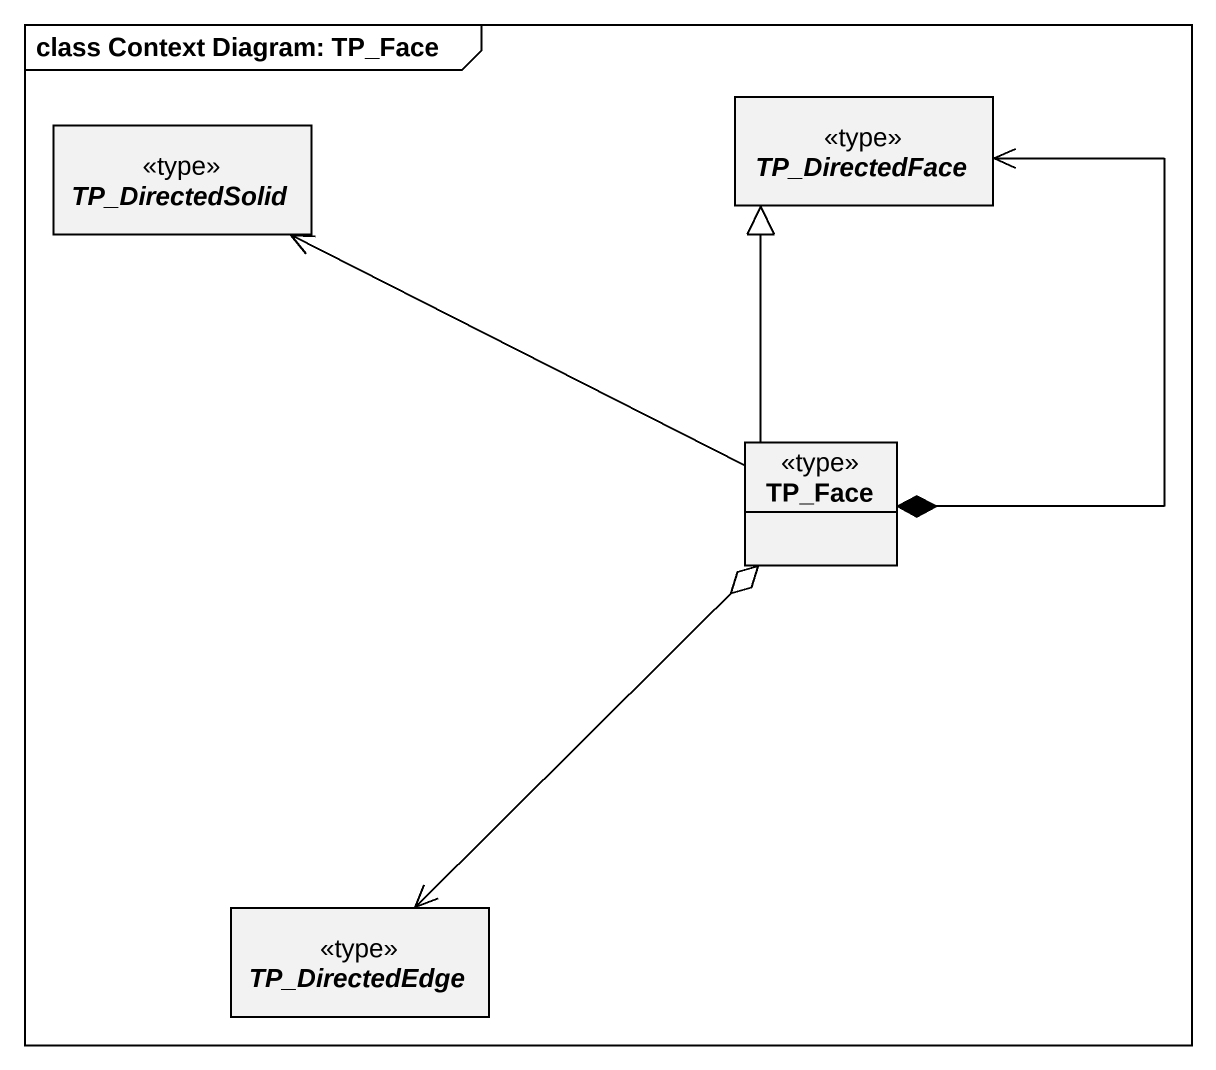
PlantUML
@startuml
mainframe class Context Diagram: TP_Face
hide circle
hide empty members
abstract class TP_DirectedSolid <<type>>
abstract class TP_DirectedFace <<type>>
class TP_Face <<type>>
abstract class TP_DirectedEdge <<type>>
TP_DirectedFace <--* TP_Face
TP_Face -left-> TP_DirectedSolid
TP_Face -up-|> TP_DirectedFace
TP_DirectedEdge <-up-o TP_Face
@enduml
